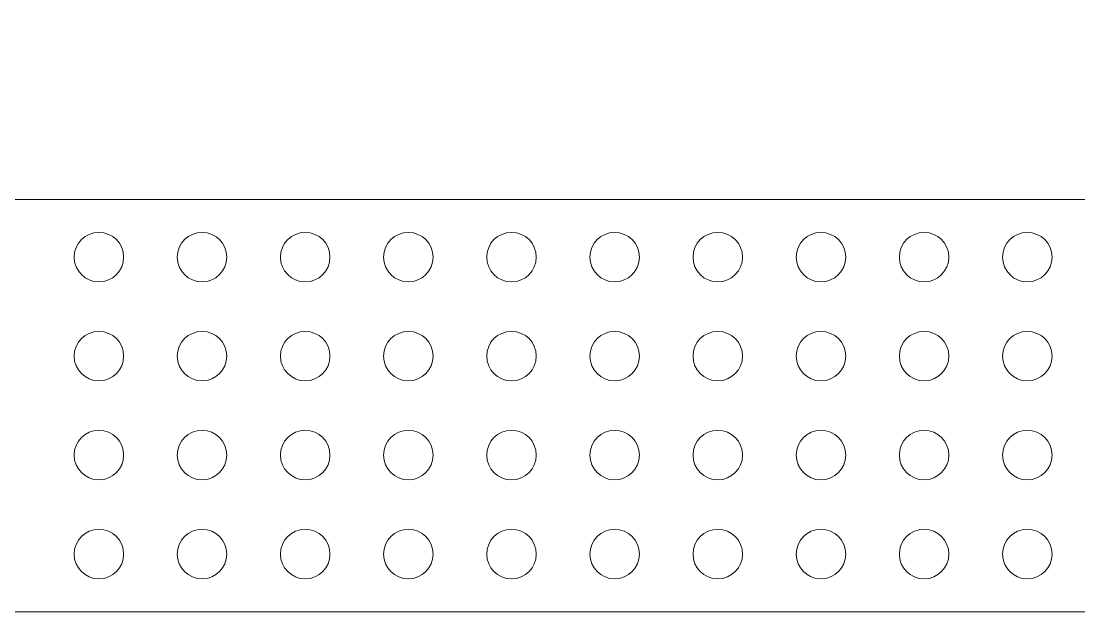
# Model space of a CAD drawing. Header units: millimetres. Extents: x -116965 to 323937, y 291661 to 566926.
# Drawn here: x -28319.3 to -28062.9, y 339951.6 to 340094.8 of the extents above; entities that cross this region are included whole.
import ezdxf

# ---------------------------------------------------------------- set-up
doc = ezdxf.new("R2010")
doc.units = ezdxf.units.MM
doc.layers.get('0').update_dxf_attribs({"lineweight": 18})
doc.layers.add('hw_Text', color=7, linetype='Continuous', lineweight=13)

# ---------------------------------------------------------------- blocks, each defined once
blk = doc.blocks.new('*U1544')
for points in [[(0, 0), (900, 0), (900, 2200), (0, 2200)], [(15, 100), (885, 100), (885, 0), (15, 0)]]:
    blk.add_lwpolyline(points, close=True)
for centre in [(237.5, 86), (262.5, 86), (287.5, 86), (312.5, 86), (337.5, 86), (362.5, 86), (387.5, 86), (412.5, 86), (437.5, 86), (462.5, 86), (237.5, 62), (262.5, 62), (287.5, 62), (312.5, 62), (337.5, 62), (362.5, 62), (387.5, 62), (412.5, 62), (437.5, 62), (462.5, 62), (237.5, 38), (262.5, 38), (287.5, 38), (312.5, 38), (337.5, 38), (362.5, 38), (387.5, 38), (412.5, 38), (437.5, 38), (462.5, 38), (237.5, 14), (262.5, 14), (287.5, 14), (312.5, 14), (337.5, 14), (362.5, 14), (387.5, 14), (412.5, 14), (437.5, 14), (462.5, 14)]:
    blk.add_circle(centre, 6)
blk = doc.blocks.new('*U1570')
blk.add_lwpolyline([(0, 0), (670, 0), (670, 2000), (0, 2000)])

msp = doc.modelspace()

# ---------------------------------------------------------------- block references
msp.add_blockref('*U1544', (-28537.949803, 339951.616143))

# ---------------------------------------------------------------- next in the draw order: block references
at = {"layer": 'hw_Text'}
msp.add_blockref('*U1570', (-28522.949803, 340051.616143), dxfattribs=at)

doc.saveas('drawing.dxf')
